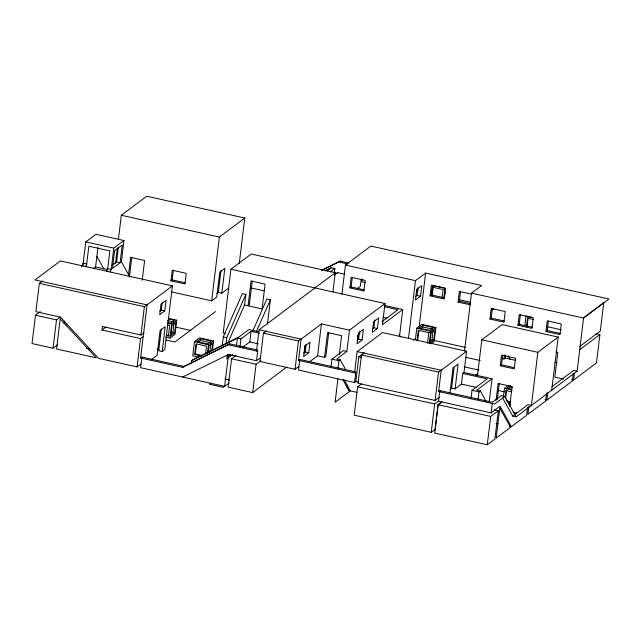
<?xml version="1.0" encoding="UTF-8"?>
<svg xmlns="http://www.w3.org/2000/svg" width="641" height="641" viewBox="0 0 641 641"><rect width="100%" height="100%" fill="white"/><g stroke="black" fill="none" stroke-linecap="round" stroke-linejoin="round"><path stroke-width="0.96" d="M40.207 311.67L35.479 315.22L32.05 343.552L53.059 348.223L57.506 344.89M42.49 280.974L39.333 283.338L35.904 311.67L60.422 317.127L98.586 358.343L137.102 366.908L141.028 363.968M53.059 348.223L56.488 319.891L60.19 317.111M64.076 323.977L64.429 321.045M66.311 325.708L66.544 323.753M82.857 266.055L85.782 241.905L95.942 234.294L123.953 240.519L121.381 261.776L129.843 276.984M86.359 266.832L88.851 246.224L109.867 250.895L107.72 268.611L106.526 271.311M93.241 268.707L95.581 266.952L97.937 247.466M142.887 336.805L140.531 338.576L102.015 330.011L102.44 326.469L140.956 335.035L144.065 332.703M110.028 272.088L111.222 269.388L113.794 248.131L123.953 240.519M115.5 263.475L117.367 248.027M118.417 239.325L121.333 215.264L146.725 196.226L244.774 218.028L239.293 263.291M112.8 264.805L116.606 261.945L118.393 247.186M120.107 262.722L122.255 245.014L114.635 250.727L112.496 268.435L120.107 262.722L116.606 261.945M128.464 275.189L130.628 257.337L144.634 260.454L142.23 280.285M129.41 276.936L131.774 257.361M137.102 366.908L140.531 338.576M140.956 335.035L144.385 306.694L147.494 304.371M256.833 349.882L229.79 343.872L182.637 367.357L140.619 358.015L147.045 304.884L172.445 285.854L60.39 260.935L34.991 279.965L147.045 304.884M229.79 343.872L183.911 366.404L141.885 357.061L140.603 367.686L224.646 386.379L228.5 354.497L256.512 360.723L260.326 357.87M159.841 311.222L161.292 310.132L162.221 302.408M161.324 328.913L158.688 350.731L162.189 351.508L164.729 349.609L172.445 285.854M164.793 310.909L166.075 300.284L160.995 304.09L159.713 314.715L164.793 310.909L161.292 310.132M162.189 351.508L165.186 326.718L160.106 330.524L157.109 355.322L151.605 359.441M170.931 280.846L172.213 270.222L186.219 273.338L184.937 283.963L170.931 280.846L172.197 279.901L173.366 270.254M166.492 335.588L168.399 336.012L169.681 325.388L167.774 324.963M165.554 337.198L169.937 338.168L171.652 324.001L176.732 320.196L168.327 318.329M170.554 334.394L172.846 332.679L174.007 323.016M174.592 333.072L175.882 322.439L172.068 325.299L170.786 335.924L174.592 333.072L172.846 332.679M176.732 320.196L175.017 334.362L169.937 338.168M191.178 363.591L191.531 360.699L192.797 359.745L238.676 337.206M212.387 350.475L213.541 340.98L199.535 337.863L194.455 341.669L192.741 355.835L198.165 357.045M201.394 355.939L194.704 354.457L195.994 343.832L206.498 346.164L205.561 353.896M194.704 354.457L195.337 353.976L196.507 344.321M198.149 342.214L200.433 340.499L200.649 338.728L211.153 341.068L207.347 343.921L196.843 341.581L200.649 338.728M171.508 291.887L211.666 300.821L219.382 237.066L244.774 218.028M207.428 353.319L208.461 344.786L213.541 340.98M208.061 352.838L208.886 346.076L212.692 343.223L211.754 350.956M209.767 352.494L210.825 343.8M216.866 293.514L218.317 292.424L220.961 270.582M218.317 292.424L221.818 293.209L224.823 268.411L219.743 272.217L216.746 297.015L211.666 300.821M332.959 291.879L335.283 272.705L251.24 254.02L230.928 269.244L223.212 333L225.079 333.416M222.219 345.603L223.268 336.91L242.362 293.61L245.864 294.387L244.582 305.012L227.908 342.815M226.073 343.48L226.77 337.687L245.864 294.387M236.016 355.491L231.577 358.816L228.148 387.156L252.658 392.604L286.783 367.029M236.473 345.892L237.402 338.16L248.836 329.594L258.932 331.846M239.974 346.669L240.904 338.937L251.064 331.325L259.549 333.216M252.234 281.038L249.349 304.844L248.083 305.789L251.08 280.998L265.086 284.115L262.089 308.906L244.582 305.012M242.747 347.222L249.782 341.957L251.064 331.325M228.517 344.826L256.528 351.052L259.1 329.803L335.283 272.705M252.658 392.604L256.088 364.264L260.847 360.699M256.512 360.723L257.802 350.098L256.528 351.052M266.496 330.884L263.443 333.168L260.014 361.508L295.036 369.288L298.842 366.436M267.465 323.913L270.374 299.836L266.872 299.059L252.891 330.772M295.036 369.288L298.466 340.956L301.51 338.672M299.708 360.41L298.538 370.065L354.561 382.525L355.851 371.9L354.577 372.854L298.554 360.394L301.126 339.145L321.437 323.913L349.449 330.147L385.001 303.505L230.928 269.244M304.315 352.983L305.244 345.259M303.754 353.095L305.204 352.005L306.142 344.273M308.706 352.782L309.996 342.158L304.916 345.964L303.634 356.588L308.706 352.782L305.204 352.005M309.763 361.652L317.583 355.795L321.437 323.913M334.394 272.385L334.866 268.523L331.365 267.746L325.412 270.662M317.583 355.795L324.586 357.349L327.583 332.559L341.589 335.676L339.313 354.513M328.737 332.599L325.852 356.404L324.586 357.349M331.012 366.908L331.95 359.184L343.376 350.619L346.877 351.396L349.449 330.147M341.933 294.075L345.443 265.094L370.835 246.064L608.95 299.002L583.558 318.04L577.124 371.171L516.181 416.842L512.68 416.065L502.728 398.165M338.015 368.471L338.953 360.739L340.227 359.793L345.283 368.879M337.919 378.847L335.083 402.292L349.473 391.507L342.983 379.841M349.874 287.897L351.156 277.273L365.162 280.389L363.88 291.014L349.874 287.897L351.14 286.952L352.31 277.289M347.045 388.166L347.398 385.265M361.163 279.388L360.322 286.327L357.277 288.61M362.261 278.771L361.901 281.744L365.402 282.521M357.398 338.608L357.75 335.716M357.798 340.067L358.503 334.273L360.026 333.128M357.165 340.291L358.615 339.201L359.553 331.469M354.577 372.854L357.149 351.597L382.541 332.567L466.584 351.252L464.012 372.509L462.746 373.463L461.456 384.087L455.11 388.847L451.609 388.061L450.158 389.151M354.561 382.525L355.835 381.571L358.832 356.781L363.912 352.975M362.117 339.978L363.399 329.354L358.327 333.16L357.037 343.784L362.117 339.978L358.615 339.201M361.604 383.871L357.638 386.844L354.209 415.184L431.241 432.314L435.055 429.462L438.051 404.663L441.681 401.947M364.216 352.927L361.492 354.97L358.063 383.302L435.103 400.433L439.069 397.46M372.397 328.873L373.847 327.783L374.785 320.051M377.349 328.561L378.639 317.936L373.559 321.742L372.277 332.367L377.349 328.561L373.847 327.783M385.001 303.505L382.429 324.755L402.748 309.531L384.175 305.396M399.487 336.485L402.748 309.531M408.469 338.56L415.472 280.662L425.632 273.05L481.663 285.509L471.504 293.121L464.493 351.012M415.568 296.519L417.019 295.429L417.956 287.697M420.52 296.206L421.81 285.582L416.73 289.387L415.44 300.012L420.52 296.206L417.019 295.429M415.4 339.61L416.786 328.176L421.866 324.37L435.872 327.487L434.157 341.653L431.257 343.824M417.035 340.964L418.325 330.339L428.829 332.671L429.462 332.198M419.102 327.038L425.632 273.05M417.668 340.483L418.837 330.828M420.48 328.721L422.764 327.006L422.98 325.235L433.484 327.567L429.678 330.427L419.166 328.088L422.98 325.235M430.063 295.862L431.353 285.237L445.359 288.346L444.069 298.978L430.063 295.862L431.337 294.908L432.499 285.245M431.705 294.94L432.643 287.208L433.276 286.735L432.226 295.429M427.539 343.296L428.829 332.671M429.294 343.688L430.792 331.293L435.872 327.487M429.702 341.677L431.986 339.97L433.156 330.307M442.21 297.28L443.147 289.548L432.643 287.208M443.965 297.664L445.11 288.17M444.83 295.261L445.183 292.36M431.241 432.314L434.67 403.974L438.484 401.122M435.103 400.433L438.532 372.101L441.705 369.721M516.181 416.842L504.804 396.386L494.644 403.998L438.62 391.539L441.192 370.29L466.584 351.252M441.986 401.899L438.172 404.751L434.742 433.092L487.272 444.774L494.892 439.061L498.321 410.729L494.451 409.863M504.804 396.386L501.302 395.601L492.416 402.268L439.886 390.585L438.604 401.21L491.126 412.892L500.02 406.234L511.398 426.69L526.63 415.272L527.567 407.54M470.214 304.787L458.075 302.087L459.365 291.463L471.504 294.163M458.075 302.087L459.349 301.134L460.518 291.479M450.03 392.653L453.027 367.854L458.107 364.048L455.11 388.847M451.609 388.061L454.084 367.597M471.087 398.053L472.016 390.329L487.256 378.911L462.746 373.463M477.537 375.257L481.824 339.834L502.135 324.61L558.167 337.07L551.733 390.201M478.09 399.615L479.019 391.883L480.293 390.93L485.982 401.162M489.94 319.042L491.23 308.417L505.236 311.534L503.946 322.159L489.94 319.042L491.206 318.096L492.376 308.433M489.243 401.763L492.024 378.735L464.012 372.509M487.272 444.774L490.702 416.434L498.321 410.729M491.126 412.892L492.296 403.229M496.078 400.329L498.113 383.47L512.119 386.587L509.723 406.418M500.26 365.763L501.542 355.13L515.548 358.247L514.266 368.871L500.26 365.763L501.526 364.809L502.696 355.146M497.344 399.375L499.267 383.51M502.264 358.607L504.01 359L504.491 355.034M504.01 359L505.284 358.047L505.645 355.074M503.417 396.923L504.451 388.39L508.073 385.666M505.164 397.308L505.981 390.545L506.614 390.073L505.565 398.766M517.952 325.275L519.242 314.651L533.248 317.76L531.958 328.392L517.952 325.275L519.226 324.322L520.396 314.659M524.851 325.524L525.997 316.021L532.535 317.479M526.485 326.878L527.535 318.184L528.176 317.704L527.118 326.397M528.849 406.506L527.904 414.318L545.675 401.002L546.621 393.181M558.167 337.07L537.847 352.294L531.421 405.424L527.92 404.647L512.68 416.065M545.964 331.501L547.254 320.877L561.26 323.993L559.978 334.618L545.964 331.501L547.238 330.548L548.408 320.893M545.195 399.655L546.949 400.048L547.879 392.316M573.278 373.286L572.341 381.018L546.949 400.048M571.66 379.632L573.607 380.065L574.44 373.222M596.074 333.753L599.896 334.602L596.467 362.934L573.607 380.065M81.615 266.768L83.21 263.155L86.711 263.94L85.517 266.64M256.392 331.557L270.374 299.836M102.015 330.011L105.821 327.158M221.818 293.209L228.805 287.969M168.399 336.012L169.032 335.531L166.171 334.898M140.619 358.015L141.885 357.061M215.512 311.542L174.881 341.998L166.091 340.042M182.637 367.357L183.911 366.404M326.918 271.079L331.365 267.746M321.99 270.382L340.251 261.087L348.944 263.018M330.155 272.048L334.866 268.523M334.65 274.941L337.695 272.657L344.457 274.164M228.284 356.268L230.576 354.553M232.643 354.617L226.802 358.992L227.235 355.451L228.5 354.497L182.621 377.028M210.641 383.262L209.367 384.215L223.372 387.324L229.214 382.949M298.554 360.394L299.82 359.441L354.882 371.684M382.052 321.63L397.973 309.699L384.296 306.662M346.877 351.396L336.725 359.008L340.227 359.793M413.229 340.323L415.576 338.568M492.224 309.98L493.746 308.842M438.62 391.539L439.886 390.585M475.39 375.402L477.737 373.647M492.024 378.735L476.792 390.153L480.293 390.93M583.238 318.088L603.75 302.72L600.321 331.052L579.809 346.428M510.645 385.449L506.831 388.302L511.606 389.359M508.145 388.927L510.428 387.22L512.335 387.645M579.4 349.954L599.896 334.602M551.861 386.699L573.623 370.386L577.124 371.171M321.558 270.262L340.251 261.087M325.844 270.782L330.091 268.699M334.778 274.092L337.695 272.657M191.531 360.699L237.402 338.16L240.904 338.937M338.977 262.033L347.67 263.972M121.333 215.264L219.382 237.066M345.443 265.094L415.472 280.662M471.504 293.121L583.558 318.04M432.971 285.469L444.181 287.961M416.458 290.173L418.389 290.605M458.924 299.619L470.518 302.191M431.337 294.908L444.405 297.817M459.349 301.134L470.55 303.626M527.535 318.184L533.264 319.458M546.693 326.533L561.348 329.795M351.14 286.952L364.216 289.86M491.206 318.096L504.283 320.997M519.226 324.322L532.294 327.231M547.238 330.548L560.314 333.456M85.782 241.905L113.794 248.131M555.963 351.909L557.83 352.326L554.834 377.124L563.583 379.071M250.591 287.841L264.204 290.87M383.006 317.287L386.916 318.152M481.824 339.834L537.847 352.294M422.764 327.006L432.314 329.129M416.786 328.176L430.792 331.293M554.946 362.341L556.877 362.774M172.197 279.901L185.273 282.801M431.986 339.97L465.254 347.334M107.72 268.611L111.222 269.388M95.581 266.952L107.039 269.5M505.284 358.047L515.556 360.33M501.526 364.809L514.603 367.718M465.719 357.309L480.205 360.53M464.252 366.852L478.747 370.073M259.1 329.803L301.126 339.145M357.149 351.597L441.192 370.29M39.333 283.338L144.385 306.694M263.443 333.168L298.466 340.956M361.492 354.97L438.532 372.101M504.451 388.39L511.919 390.048M358.832 356.781L361.46 357.366M505.981 390.545L511.71 391.819M498.562 390.521L504.291 391.795M168.615 319.01L174.344 320.284L170.53 323.136L167.67 322.503M461.456 384.087L476.543 387.436M167.445 320.564L173.174 321.838M331.95 359.184L338.953 360.739M472.016 390.329L479.019 391.883M167.918 323.168L171.652 324.001M249.782 341.957L258.267 343.84M223.268 336.91L226.77 337.687M175.305 327.022L190.938 330.5M506.286 400.913L510.108 401.763M507.56 401.811L510.428 402.452M508.193 403.766L510.917 404.375M200.433 340.499L209.984 342.623M513.016 412.243L516.902 413.108M194.455 341.669L208.461 344.786M355.835 381.571L358.455 382.156M35.479 315.22L56.488 319.891M231.577 358.816L256.088 364.264M357.638 386.844L434.67 403.974M438.172 404.751L490.702 416.434M195.337 353.976L202.027 355.467M348.568 390.489L356.917 392.34M496.118 423.292L498.025 423.717M509.483 426.265L511.398 426.69M157.125 349.153L159.016 349.569M86.439 348.239L90.317 349.105M224.871 379.023L229.494 380.049M398.942 334.89L400.978 337.094M508.121 355.731L510.068 359.232M344.153 379.793L350.315 390.874M96.871 256.32L103.874 268.916M60.206 318.897L56.56 349L96.246 357.83L60.206 318.897M431.209 332.583L429.927 343.215L433.733 340.355L435.023 329.73L431.209 332.583M499.804 408.005L496.158 438.107L510.548 427.323L499.804 408.005"/></g></svg>
